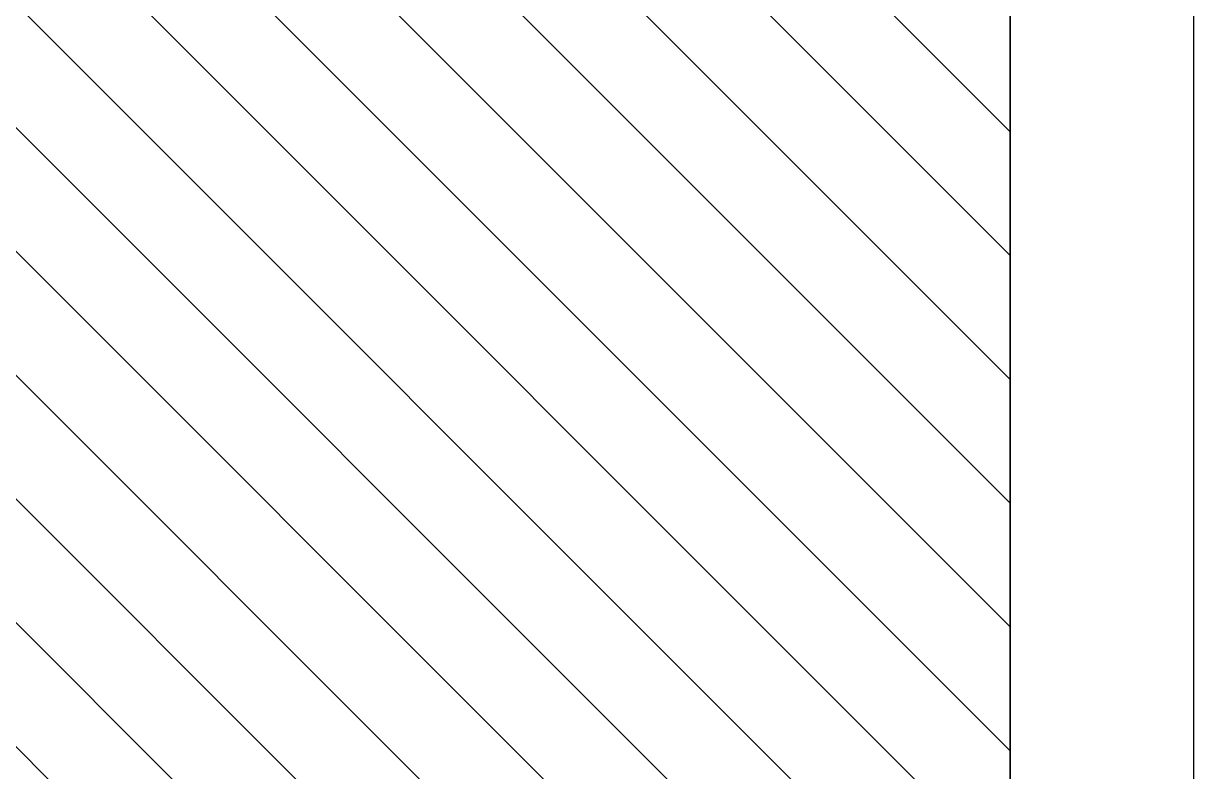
# Model space of a CAD drawing. Header units: metres. Extents: x 4 to 1339, y -252 to 72.
# Drawn here: x 479.234 to 479.903, y -90.77 to -90.343 of the extents above; entities that cross this region are included whole.
import ezdxf

# ---------------------------------------------------------------- set-up
doc = ezdxf.new("R2010")
doc.units = ezdxf.units.M
doc.header["$LTSCALE"] = 0.01
doc.header["$MEASUREMENT"] = 0
doc.layers.add('Furniture', color=130, linetype='Continuous')

msp = doc.modelspace()

# ---------------------------------------------------------------- linework, layer by layer
at = {"layer": 'Furniture'}
for p, q in [((479.23643, -90.05507), (479.79798, -90.61662)), ((479.30715, -90.05507), (479.79798, -90.54591)), ((479.37786, -90.05507), (479.79798, -90.4752)), ((479.44857, -90.05507), (479.79798, -90.40448)), ((479.79798, -90.06749), (479.79798, -91.46596)), ((479.79798, -91.46596), (479.79798, -90.06749)), ((479.90275, -90.06749), (479.90275, -91.46596)), ((479.18539, -90.07474), (479.79798, -90.68733)), ((479.18539, -90.14545), (479.79798, -90.75804)), ((479.18539, -90.21616), (479.79798, -90.82875)), ((479.18539, -90.28687), (479.79798, -90.89946)), ((479.18539, -90.35758), (479.79798, -90.97017)), ((479.18539, -90.42829), (479.79798, -91.04088)), ((479.18539, -90.499), (479.79798, -91.11159)), ((479.18539, -90.56971), (479.79798, -91.1823)), ((479.18539, -90.64043), (479.79798, -91.25301)), ((479.18539, -90.71114), (479.79798, -91.32372))]:
    msp.add_line(p, q, dxfattribs=at)

doc.saveas('drawing.dxf')
